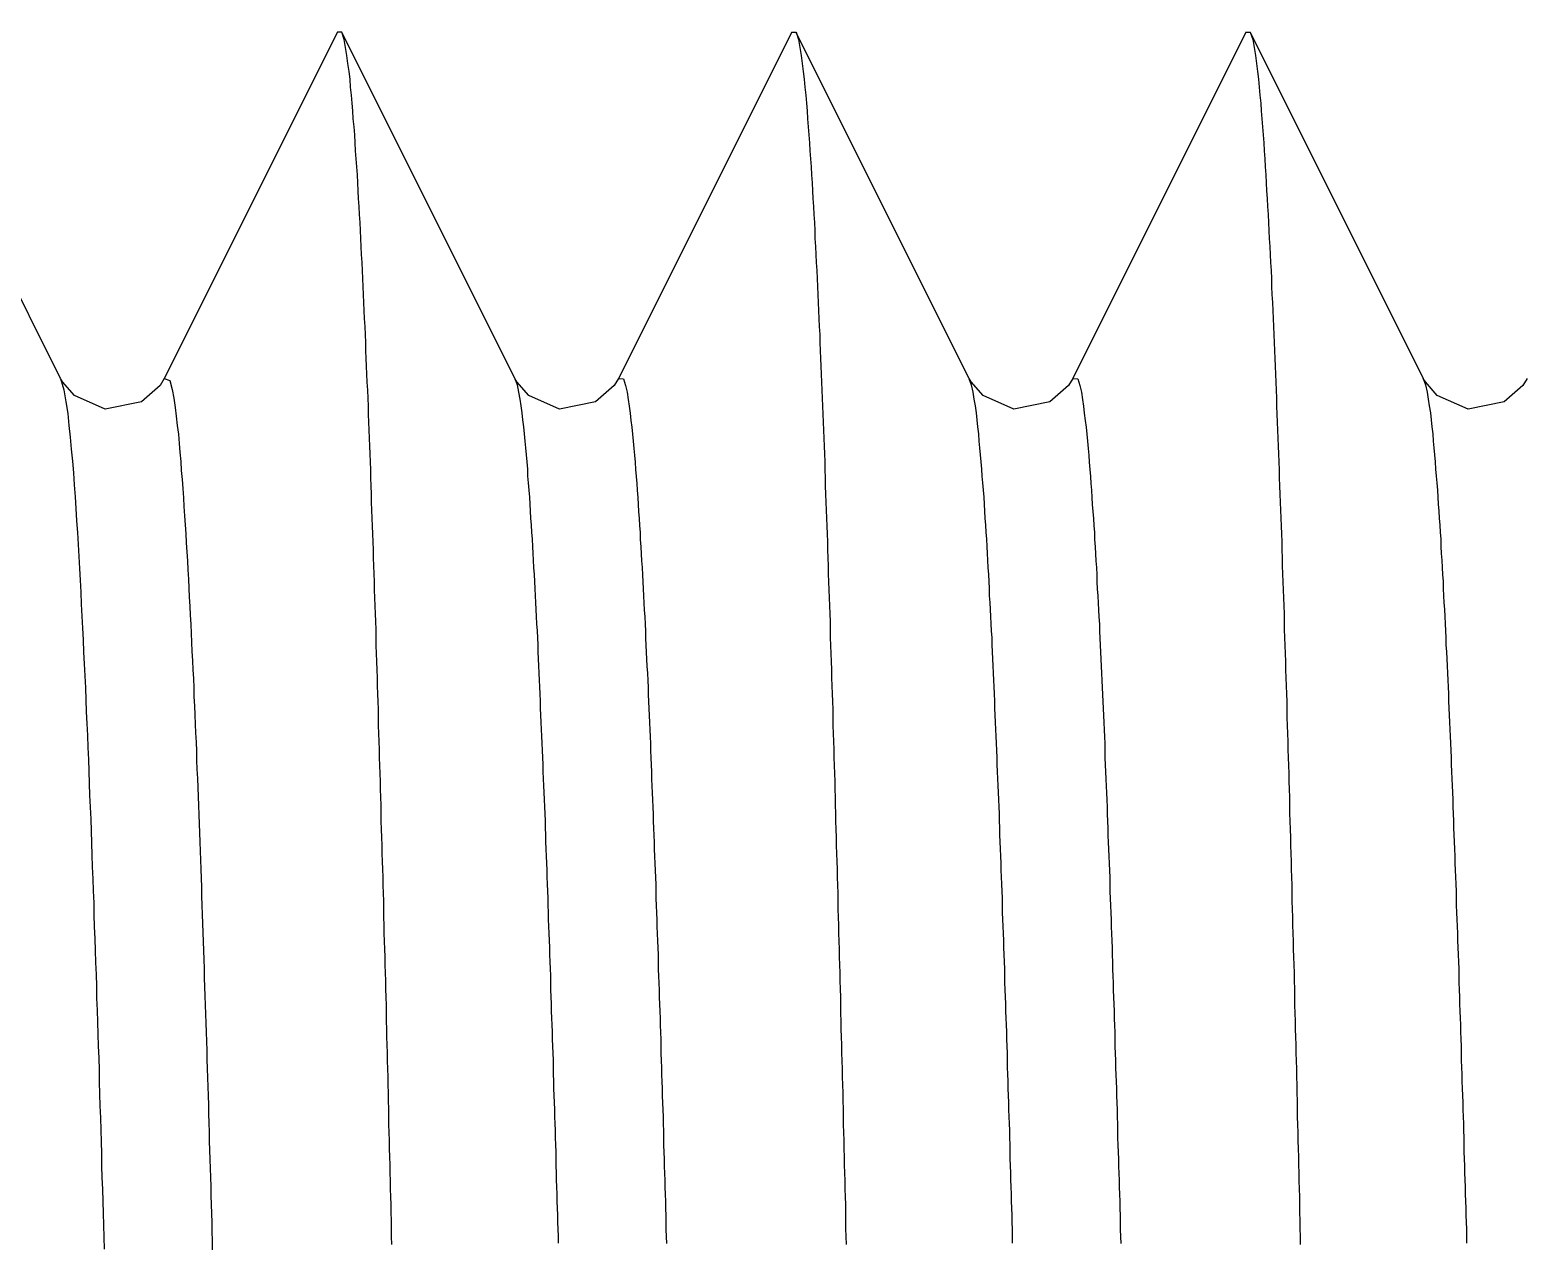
# Model space of a CAD drawing. Header units: millimetres. Extents: x 0 to 3800, y -67 to 2530.
# Drawn here: x 2234.11 to 2239.18, y 905.12 to 909.23 of the extents above; entities that cross this region are included whole.
import ezdxf

# ---------------------------------------------------------------- set-up
doc = ezdxf.new("R2010")
doc.units = ezdxf.units.MM
doc.layers.add('내부선 및 부속', color=4, linetype='Continuous')
doc.layers.add('치수선', color=7, linetype='Continuous')
doc.styles.add('____', font='')
doc.styles.get('____').set_extended_font_data('굴림')
doc.dimstyles.new('MSADIM', dxfattribs={"dimtxt": 33, "dimasz": 17, "dimexe": 10, "dimexo": 7.5, "dimgap": 10, "dimtad": 0, "dimtih": 1, "dimtoh": 1, "dimdec": 0, "dimzin": 1, "dimdsep": 46, "dimtxsty": '____', "dimcen": 11.25, "dimadec": 0, "dimazin": 0, "dimtfac": 1, "dimtdec": 0, "dimtix": 1, "dimtmove": 0, "dimatfit": 3, "dimfxl": 1, "dimtolj": 1, "dimtzin": 1, "dimarcsym": 0})

msp = doc.modelspace()

# ---------------------------------------------------------------- linework, layer by layer
at = {"layer": '내부선 및 부속', "linetype": 'Continuous'}
for p, q in [((2234.2106, 908.0468), (2233.6238, 909.2199)), ((2235.149, 909.2199), (2234.5621, 908.0468)), ((2235.1636, 909.2199), (2235.149, 909.2199)), ((2235.7504, 908.0468), (2235.1636, 909.2199)), ((2236.6888, 909.2199), (2236.102, 908.0468)), ((2236.6888, 909.2199), (2236.7034, 909.2199)), ((2237.2903, 908.0468), (2236.7034, 909.2199)), ((2238.2286, 909.2199), (2237.6418, 908.0468)), ((2238.2286, 909.2199), (2238.2433, 909.2199)), ((2238.8301, 908.0468), (2238.2433, 909.2199))]:
    msp.add_line(p, q, dxfattribs=at)
at = {"layer": '내부선 및 부속', "linetype": 'Continuous', "flags": 128}
for points in [[(2235.3338, 905.1127), (2235.3328, 905.1397), (2235.3328, 905.1667), (2235.3318, 905.1937), (2235.3308, 905.2207), (2235.3308, 905.2477), (2235.3298, 905.2747), (2235.3288, 905.3017), (2235.3288, 905.3287), (2235.3278, 905.3557), (2235.3278, 905.3827), (2235.3268, 905.4097), (2235.3258, 905.4377), (2235.3258, 905.4647), (2235.3248, 905.4917), (2235.3238, 905.5187), (2235.3238, 905.5457), (2235.3228, 905.5727), (2235.3218, 905.5997), (2235.3218, 905.6267), (2235.3208, 905.6537), (2235.3208, 905.6807), (2235.3198, 905.7077), (2235.3188, 905.7347), (2235.3188, 905.7617), (2235.3178, 905.7887), (2235.3168, 905.8157), (2235.3168, 905.8427), (2235.3158, 905.8697), (2235.3148, 905.8967), (2235.3148, 905.9237), (2235.3138, 905.9507), (2235.3128, 905.9787), (2235.3128, 906.0057), (2235.3118, 906.0327), (2235.3108, 906.0597), (2235.3108, 906.0867), (2235.3098, 906.1137), (2235.3088, 906.1407), (2235.3078, 906.1677), (2235.3078, 906.1947), (2235.3068, 906.2217), (2235.3058, 906.2487), (2235.3058, 906.2757), (2235.3048, 906.3027), (2235.3038, 906.3297), (2235.3038, 906.3297), (2235.3038, 906.3567), (2235.3028, 906.3837), (2235.3018, 906.4107), (2235.3008, 906.4377), (2235.3008, 906.4647), (2235.2998, 906.4917), (2235.2988, 906.5197), (2235.2978, 906.5467), (2235.2978, 906.5737), (2235.2968, 906.6007), (2235.2958, 906.6277), (2235.2948, 906.6547), (2235.2948, 906.6817), (2235.2938, 906.7087), (2235.2928, 906.7357), (2235.2918, 906.7627), (2235.2918, 906.7897), (2235.2908, 906.8167), (2235.2898, 906.8437), (2235.2888, 906.8707), (2235.2888, 906.8977), (2235.2878, 906.9247), (2235.2868, 906.9517), (2235.2858, 906.9787), (2235.2848, 907.0057), (2235.2848, 907.0327), (2235.2838, 907.0597), (2235.2828, 907.0877), (2235.2818, 907.1147), (2235.2808, 907.1417), (2235.2798, 907.1687), (2235.2798, 907.1957), (2235.2788, 907.2227), (2235.2778, 907.2497), (2235.2768, 907.2767), (2235.2758, 907.3037), (2235.2748, 907.3307), (2235.2748, 907.3577), (2235.2738, 907.3847), (2235.2728, 907.4117), (2235.2718, 907.4387), (2235.2708, 907.4657), (2235.2698, 907.4927), (2235.2688, 907.5197), (2235.2678, 907.5467), (2235.2668, 907.5737), (2235.2658, 907.6007), (2235.2648, 907.6277), (2235.2648, 907.6547), (2235.2638, 907.6827), (2235.2628, 907.7097), (2235.2618, 907.7367), (2235.2608, 907.7637), (2235.2598, 907.7907), (2235.2588, 907.8177), (2235.2578, 907.8447), (2235.2568, 907.8717), (2235.2558, 907.8987), (2235.2548, 907.9257), (2235.2538, 907.9527), (2235.2528, 907.9797), (2235.2518, 908.0067), (2235.2498, 908.0337), (2235.2488, 908.0607), (2235.2478, 908.0877), (2235.2468, 908.1147), (2235.2458, 908.1417), (2235.2448, 908.1687), (2235.2438, 908.1957), (2235.2428, 908.2227), (2235.2408, 908.2497), (2235.2398, 908.2767), (2235.2388, 908.3037), (2235.2378, 908.3307), (2235.2368, 908.3577), (2235.2348, 908.3847), (2235.2338, 908.4127), (2235.2328, 908.4397), (2235.2308, 908.4667), (2235.2298, 908.4937), (2235.2288, 908.5207), (2235.2268, 908.5477), (2235.2258, 908.5747), (2235.2238, 908.6017), (2235.2228, 908.6287), (2235.2208, 908.6557), (2235.2198, 908.6827), (2235.2178, 908.7097), (2235.2168, 908.7367), (2235.2148, 908.7637), (2235.2128, 908.7907), (2235.2108, 908.8177), (2235.2088, 908.8447), (2235.2078, 908.8717), (2235.2058, 908.8987), (2235.2028, 908.9257), (2235.2008, 908.9527), (2235.1988, 908.9797), (2235.1968, 909.0067), (2235.1938, 909.0337), (2235.1938, 909.0337), (2235.1918, 909.0607), (2235.1888, 909.0867), (2235.1848, 909.1137), (2235.1808, 909.1407), (2235.1768, 909.1677), (2235.1718, 909.1947), (2235.1638, 909.2197), (2235.1638, 909.2197)], [(2236.7038, 909.2197), (2236.7118, 909.1947), (2236.7168, 909.1677), (2236.7208, 909.1407), (2236.7248, 909.1137), (2236.7278, 909.0867), (2236.7308, 909.0607), (2236.7338, 909.0337), (2236.7368, 909.0067), (2236.7388, 908.9797), (2236.7408, 908.9527), (2236.7428, 908.9257), (2236.7448, 908.8987), (2236.7468, 908.8717), (2236.7488, 908.8447), (2236.7508, 908.8177), (2236.7528, 908.7907), (2236.7548, 908.7637), (2236.7558, 908.7367), (2236.7578, 908.7097), (2236.7598, 908.6827), (2236.7608, 908.6557), (2236.7628, 908.6287), (2236.7638, 908.6017), (2236.7658, 908.5747), (2236.7668, 908.5477), (2236.7678, 908.5207), (2236.7698, 908.4937), (2236.7708, 908.4667), (2236.7718, 908.4397), (2236.7738, 908.4127), (2236.7748, 908.3847), (2236.7758, 908.3577), (2236.7778, 908.3307), (2236.7788, 908.3037), (2236.7798, 908.2767), (2236.7808, 908.2497), (2236.7818, 908.2227), (2236.7838, 908.1957), (2236.7848, 908.1687), (2236.7858, 908.1417), (2236.7868, 908.1147), (2236.7878, 908.0877), (2236.7888, 908.0607), (2236.7898, 908.0337), (2236.7908, 908.0067), (2236.7918, 907.9797), (2236.7928, 907.9527), (2236.7948, 907.9257), (2236.7958, 907.8987), (2236.7968, 907.8717), (2236.7978, 907.8447), (2236.7988, 907.8177), (2236.7998, 907.7907), (2236.8008, 907.7637), (2236.8008, 907.7367), (2236.8018, 907.7097), (2236.8028, 907.6827), (2236.8038, 907.6547), (2236.8048, 907.6277), (2236.8058, 907.6007), (2236.8068, 907.5737), (2236.8078, 907.5467), (2236.8088, 907.5197), (2236.8098, 907.4927), (2236.8108, 907.4657), (2236.8118, 907.4387), (2236.8128, 907.4117), (2236.8128, 907.3847), (2236.8138, 907.3577), (2236.8148, 907.3307), (2236.8158, 907.3037), (2236.8168, 907.2767), (2236.8178, 907.2497), (2236.8188, 907.2227), (2236.8188, 907.1957), (2236.8198, 907.1687), (2236.8208, 907.1417), (2236.8218, 907.1147), (2236.8228, 907.0877), (2236.8238, 907.0597), (2236.8238, 907.0327), (2236.8248, 907.0057), (2236.8258, 906.9787), (2236.8268, 906.9517), (2236.8278, 906.9247), (2236.8278, 906.8977), (2236.8288, 906.8707), (2236.8298, 906.8437), (2236.8308, 906.8167), (2236.8318, 906.7897), (2236.8318, 906.7627), (2236.8328, 906.7357), (2236.8338, 906.7087), (2236.8348, 906.6817), (2236.8348, 906.6547), (2236.8358, 906.6277), (2236.8368, 906.6007), (2236.8378, 906.5737), (2236.8378, 906.5467), (2236.8388, 906.5197), (2236.8388, 906.5197), (2236.8398, 906.4917), (2236.8398, 906.4647), (2236.8408, 906.4377), (2236.8418, 906.4107), (2236.8428, 906.3837), (2236.8428, 906.3567), (2236.8438, 906.3297), (2236.8448, 906.3027), (2236.8448, 906.2757), (2236.8458, 906.2487), (2236.8468, 906.2217), (2236.8478, 906.1947), (2236.8478, 906.1677), (2236.8488, 906.1407), (2236.8498, 906.1137), (2236.8498, 906.0867), (2236.8508, 906.0597), (2236.8518, 906.0327), (2236.8518, 906.0057), (2236.8528, 905.9787), (2236.8538, 905.9507), (2236.8538, 905.9237), (2236.8548, 905.8967), (2236.8558, 905.8697), (2236.8558, 905.8427), (2236.8568, 905.8157), (2236.8578, 905.7887), (2236.8578, 905.7617), (2236.8588, 905.7347), (2236.8598, 905.7077), (2236.8598, 905.6807), (2236.8608, 905.6537), (2236.8618, 905.6267), (2236.8618, 905.5997), (2236.8628, 905.5727), (2236.8638, 905.5457), (2236.8638, 905.5187), (2236.8648, 905.4917), (2236.8658, 905.4647), (2236.8658, 905.4367), (2236.8668, 905.4097), (2236.8668, 905.3827), (2236.8678, 905.3557), (2236.8688, 905.3287), (2236.8688, 905.3017), (2236.8698, 905.2747), (2236.8708, 905.2477), (2236.8708, 905.2207), (2236.8718, 905.1937), (2236.8718, 905.1667), (2236.8728, 905.1397), (2236.8738, 905.1127)], [(2238.2428, 909.2197), (2238.2518, 909.1947), (2238.2568, 909.1677), (2238.2608, 909.1407), (2238.2648, 909.1137), (2238.2678, 909.0867), (2238.2708, 909.0607), (2238.2738, 909.0337), (2238.2758, 909.0067), (2238.2788, 908.9797), (2238.2808, 908.9527), (2238.2828, 908.9257), (2238.2848, 908.8987), (2238.2868, 908.8717), (2238.2888, 908.8447), (2238.2908, 908.8177), (2238.2928, 908.7907), (2238.2938, 908.7637), (2238.2958, 908.7367), (2238.2978, 908.7097), (2238.2988, 908.6827), (2238.3008, 908.6557), (2238.3018, 908.6287), (2238.3038, 908.6017), (2238.3048, 908.5747), (2238.3068, 908.5477), (2238.3078, 908.5207), (2238.3098, 908.4937), (2238.3108, 908.4667), (2238.3118, 908.4397), (2238.3138, 908.4127), (2238.3148, 908.3847), (2238.3158, 908.3577), (2238.3168, 908.3307), (2238.3188, 908.3037), (2238.3198, 908.2767), (2238.3208, 908.2497), (2238.3218, 908.2227), (2238.3228, 908.1957), (2238.3248, 908.1687), (2238.3258, 908.1417), (2238.3268, 908.1147), (2238.3278, 908.0877), (2238.3288, 908.0607), (2238.3298, 908.0337), (2238.3308, 908.0067), (2238.3318, 907.9797), (2238.3328, 907.9527), (2238.3338, 907.9257), (2238.3348, 907.8987), (2238.3358, 907.8717), (2238.3368, 907.8447), (2238.3378, 907.8177), (2238.3388, 907.7907), (2238.3398, 907.7637), (2238.3408, 907.7367), (2238.3418, 907.7097), (2238.3428, 907.6827), (2238.3438, 907.6547), (2238.3448, 907.6277), (2238.3458, 907.6007), (2238.3468, 907.5737), (2238.3478, 907.5467), (2238.3488, 907.5197), (2238.3498, 907.4927), (2238.3508, 907.4657), (2238.3518, 907.4387), (2238.3518, 907.4117), (2238.3528, 907.3847), (2238.3538, 907.3577), (2238.3548, 907.3307), (2238.3558, 907.3037), (2238.3568, 907.2767), (2238.3578, 907.2497), (2238.3578, 907.2227), (2238.3588, 907.1957), (2238.3598, 907.1687), (2238.3608, 907.1417), (2238.3618, 907.1147), (2238.3628, 907.0877), (2238.3628, 907.0597), (2238.3638, 907.0327), (2238.3648, 907.0057), (2238.3658, 906.9787), (2238.3668, 906.9517), (2238.3668, 906.9247), (2238.3678, 906.8977), (2238.3688, 906.8707), (2238.3698, 906.8437), (2238.3708, 906.8167), (2238.3708, 906.7897), (2238.3718, 906.7627), (2238.3728, 906.7357), (2238.3738, 906.7087), (2238.3738, 906.6817), (2238.3748, 906.6547), (2238.3758, 906.6277), (2238.3768, 906.6007), (2238.3768, 906.5737), (2238.3778, 906.5467), (2238.3788, 906.5197), (2238.3788, 906.5197), (2238.3798, 906.4917), (2238.3798, 906.4647), (2238.3808, 906.4377), (2238.3818, 906.4107), (2238.3818, 906.3837), (2238.3828, 906.3567), (2238.3838, 906.3297), (2238.3848, 906.3027), (2238.3848, 906.2757), (2238.3858, 906.2487), (2238.3868, 906.2217), (2238.3868, 906.1947), (2238.3878, 906.1677), (2238.3888, 906.1407), (2238.3888, 906.1137), (2238.3898, 906.0867), (2238.3908, 906.0597), (2238.3918, 906.0327), (2238.3918, 906.0057), (2238.3928, 905.9787), (2238.3938, 905.9507), (2238.3938, 905.9237), (2238.3948, 905.8967), (2238.3958, 905.8697), (2238.3958, 905.8427), (2238.3968, 905.8157), (2238.3978, 905.7887), (2238.3978, 905.7617), (2238.3988, 905.7347), (2238.3998, 905.7077), (2238.3998, 905.6807), (2238.4008, 905.6537), (2238.4008, 905.6267), (2238.4018, 905.5997), (2238.4028, 905.5727), (2238.4028, 905.5457), (2238.4038, 905.5187), (2238.4048, 905.4917), (2238.4048, 905.4647), (2238.4058, 905.4367), (2238.4068, 905.4097), (2238.4068, 905.3827), (2238.4078, 905.3557), (2238.4078, 905.3287), (2238.4088, 905.3017), (2238.4098, 905.2747), (2238.4098, 905.2477), (2238.4108, 905.2207), (2238.4118, 905.1937), (2238.4118, 905.1667), (2238.4128, 905.1397), (2238.4128, 905.1127)], [(2234.5621, 908.0467), (2234.5476, 908.0232), (2234.4845, 907.9678), (2234.3621, 907.9428), (2234.2578, 907.9888), (2234.2174, 908.0347), (2234.2106, 908.0469)], [(2234.2108, 908.0467), (2234.2218, 908.0077), (2234.2288, 907.9677), (2234.2348, 907.9277), (2234.2388, 907.8877), (2234.2428, 907.8477), (2234.2468, 907.8067), (2234.2508, 907.7667), (2234.2538, 907.7267), (2234.2568, 907.6857), (2234.2598, 907.6457), (2234.2628, 907.6057), (2234.2648, 907.5647), (2234.2678, 907.5247), (2234.2698, 907.4837), (2234.2728, 907.4437), (2234.2748, 907.4027), (2234.2768, 907.3627), (2234.2788, 907.3227), (2234.2808, 907.2817), (2234.2828, 907.2417), (2234.2848, 907.2007), (2234.2868, 907.1607), (2234.2888, 907.1197), (2234.2908, 907.0797), (2234.2928, 907.0387), (2234.2948, 906.9987), (2234.2958, 906.9587), (2234.2978, 906.9177), (2234.2998, 906.8777), (2234.3018, 906.8367), (2234.3028, 906.7967), (2234.3048, 906.7557), (2234.3058, 906.7157), (2234.3078, 906.6747), (2234.3088, 906.6347), (2234.3108, 906.5937), (2234.3128, 906.5537), (2234.3138, 906.5137), (2234.3158, 906.4727), (2234.3168, 906.4327), (2234.3178, 906.3917), (2234.3198, 906.3517), (2234.3208, 906.3107), (2234.3228, 906.2707), (2234.3238, 906.2297), (2234.3248, 906.1897), (2234.3268, 906.1487), (2234.3278, 906.1087), (2234.3288, 906.0677), (2234.3308, 906.0277), (2234.3318, 905.9877), (2234.3328, 905.9467), (2234.3348, 905.9067), (2234.3358, 905.8657), (2234.3368, 905.8257), (2234.3378, 905.7847), (2234.3398, 905.7447), (2234.3408, 905.7037), (2234.3418, 905.6637), (2234.3428, 905.6227), (2234.3438, 905.5827), (2234.3458, 905.5417), (2234.3468, 905.5017), (2234.3478, 905.4607), (2234.3488, 905.4207), (2234.3498, 905.3797), (2234.3508, 905.3397), (2234.3528, 905.2997), (2234.3538, 905.2587), (2234.3548, 905.2187), (2234.3558, 905.1777), (2234.3568, 905.1377), (2234.3578, 905.0967)], [(2234.5618, 908.0467), (2234.5808, 908.0397), (2234.5888, 908.0097), (2234.5948, 907.9797), (2234.5988, 907.9487), (2234.6028, 907.9187), (2234.6058, 907.8877), (2234.6098, 907.8577), (2234.6128, 907.8267), (2234.6148, 907.7967), (2234.6178, 907.7657), (2234.6198, 907.7347), (2234.6228, 907.7047), (2234.6248, 907.6737), (2234.6268, 907.6427), (2234.6288, 907.6127), (2234.6308, 907.5817), (2234.6328, 907.5507), (2234.6348, 907.5207), (2234.6368, 907.4897), (2234.6388, 907.4587), (2234.6408, 907.4287), (2234.6418, 907.3977), (2234.6438, 907.3667), (2234.6458, 907.3367), (2234.6468, 907.3057), (2234.6488, 907.2747), (2234.6498, 907.2447), (2234.6518, 907.2137), (2234.6528, 907.1827), (2234.6548, 907.1527), (2234.6558, 907.1217), (2234.6578, 907.0907), (2234.6588, 907.0597), (2234.6608, 907.0297), (2234.6618, 906.9987), (2234.6628, 906.9677), (2234.6648, 906.9377), (2234.6658, 906.9067), (2234.6668, 906.8757), (2234.6678, 906.8457), (2234.6698, 906.8147), (2234.6708, 906.7837), (2234.6718, 906.7527), (2234.6728, 906.7227), (2234.6748, 906.6917), (2234.6758, 906.6607), (2234.6768, 906.6307), (2234.6778, 906.5997), (2234.6788, 906.5687), (2234.6798, 906.5377), (2234.6818, 906.5077), (2234.6828, 906.4767), (2234.6838, 906.4457), (2234.6848, 906.4157), (2234.6858, 906.3847), (2234.6868, 906.3537), (2234.6878, 906.3227), (2234.6888, 906.2927), (2234.6898, 906.2617), (2234.6908, 906.2307), (2234.6918, 906.2007), (2234.6928, 906.1697), (2234.6938, 906.1387), (2234.6948, 906.1087), (2234.6958, 906.0777), (2234.6968, 906.0467), (2234.6978, 906.0157), (2234.6988, 905.9857), (2234.6998, 905.9547), (2234.7008, 905.9237), (2234.7018, 905.8937), (2234.7028, 905.8627), (2234.7038, 905.8317), (2234.7048, 905.8007), (2234.7058, 905.7707), (2234.7068, 905.7397), (2234.7078, 905.7087), (2234.7088, 905.6777), (2234.7098, 905.6477), (2234.7108, 905.6167), (2234.7118, 905.5857), (2234.7118, 905.5557), (2234.7128, 905.5247), (2234.7138, 905.4937), (2234.7148, 905.4627), (2234.7158, 905.4327), (2234.7168, 905.4017), (2234.7178, 905.3707), (2234.7188, 905.3407), (2234.7198, 905.3097), (2234.7198, 905.2787), (2234.7208, 905.2477), (2234.7218, 905.2177), (2234.7228, 905.1867), (2234.7238, 905.1557), (2234.7248, 905.1257), (2234.7248, 905.0947)], [(2236.102, 908.0467), (2236.0875, 908.0232), (2236.0243, 907.9678), (2235.9019, 907.9428), (2235.7976, 907.9888), (2235.7572, 908.0347), (2235.7504, 908.0469)], [(2235.7508, 908.0467), (2235.7588, 908.0247), (2235.7628, 908.0007), (2235.7668, 907.9767), (2235.7708, 907.9537), (2235.7738, 907.9297), (2235.7768, 907.9067), (2235.7798, 907.8827), (2235.7818, 907.8587), (2235.7838, 907.8347), (2235.7868, 907.8117), (2235.7888, 907.7877), (2235.7908, 907.7637), (2235.7928, 907.7397), (2235.7938, 907.7157), (2235.7958, 907.6927), (2235.7978, 907.6687), (2235.7998, 907.6447), (2235.8008, 907.6207), (2235.8028, 907.5967), (2235.8038, 907.5737), (2235.8058, 907.5497), (2235.8068, 907.5257), (2235.8088, 907.5017), (2235.8098, 907.4777), (2235.8118, 907.4537), (2235.8128, 907.4307), (2235.8138, 907.4067), (2235.8158, 907.3827), (2235.8168, 907.3587), (2235.8178, 907.3347), (2235.8198, 907.3107), (2235.8208, 907.2877), (2235.8218, 907.2637), (2235.8228, 907.2397), (2235.8238, 907.2157), (2235.8258, 907.1917), (2235.8268, 907.1677), (2235.8278, 907.1447), (2235.8288, 907.1207), (2235.8298, 907.0967), (2235.8308, 907.0727), (2235.8318, 907.0487), (2235.8328, 907.0247), (2235.8338, 907.0017), (2235.8348, 906.9777), (2235.8358, 906.9537), (2235.8368, 906.9297), (2235.8378, 906.9057), (2235.8388, 906.8817), (2235.8398, 906.8577), (2235.8408, 906.8347), (2235.8418, 906.8107), (2235.8428, 906.7867), (2235.8438, 906.7627), (2235.8448, 906.7387), (2235.8458, 906.7147), (2235.8468, 906.6907), (2235.8478, 906.6677), (2235.8488, 906.6437), (2235.8498, 906.6197), (2235.8508, 906.5957), (2235.8518, 906.5717), (2235.8528, 906.5477), (2235.8528, 906.5247), (2235.8538, 906.5007), (2235.8548, 906.4767), (2235.8558, 906.4527), (2235.8568, 906.4287), (2235.8578, 906.4047), (2235.8588, 906.3807), (2235.8588, 906.3577), (2235.8598, 906.3337), (2235.8608, 906.3097), (2235.8618, 906.2857), (2235.8628, 906.2617), (2235.8638, 906.2377), (2235.8638, 906.2137), (2235.8648, 906.1907), (2235.8658, 906.1667), (2235.8668, 906.1427), (2235.8678, 906.1187), (2235.8678, 906.0947), (2235.8688, 906.0707), (2235.8698, 906.0467), (2235.8708, 906.0237), (2235.8708, 905.9997), (2235.8718, 905.9757), (2235.8728, 905.9517), (2235.8738, 905.9277), (2235.8738, 905.9037), (2235.8748, 905.8797), (2235.8758, 905.8567), (2235.8768, 905.8327), (2235.8768, 905.8087), (2235.8778, 905.7847), (2235.8788, 905.7607), (2235.8798, 905.7367), (2235.8798, 905.7127), (2235.8808, 905.6897), (2235.8818, 905.6657), (2235.8818, 905.6657), (2235.8818, 905.6417), (2235.8828, 905.6177), (2235.8838, 905.5937), (2235.8848, 905.5697), (2235.8848, 905.5457), (2235.8858, 905.5227), (2235.8868, 905.4987), (2235.8868, 905.4747), (2235.8878, 905.4507), (2235.8888, 905.4267), (2235.8888, 905.4027), (2235.8898, 905.3787), (2235.8908, 905.3557), (2235.8908, 905.3317), (2235.8918, 905.3077), (2235.8928, 905.2837), (2235.8928, 905.2597), (2235.8938, 905.2357), (2235.8948, 905.2117), (2235.8948, 905.1887), (2235.8958, 905.1647), (2235.8968, 905.1407), (2235.8968, 905.1167)], [(2236.1018, 908.0467), (2236.1188, 908.0457), (2236.1258, 908.0227), (2236.1308, 907.9997), (2236.1348, 907.9757), (2236.1378, 907.9527), (2236.1418, 907.9287), (2236.1438, 907.9047), (2236.1468, 907.8817), (2236.1488, 907.8577), (2236.1518, 907.8337), (2236.1538, 907.8097), (2236.1558, 907.7867), (2236.1578, 907.7627), (2236.1598, 907.7387), (2236.1618, 907.7147), (2236.1638, 907.6907), (2236.1648, 907.6677), (2236.1668, 907.6437), (2236.1688, 907.6197), (2236.1698, 907.5957), (2236.1718, 907.5717), (2236.1728, 907.5487), (2236.1748, 907.5247), (2236.1758, 907.5007), (2236.1778, 907.4767), (2236.1788, 907.4527), (2236.1798, 907.4287), (2236.1818, 907.4057), (2236.1828, 907.3817), (2236.1838, 907.3577), (2236.1858, 907.3337), (2236.1868, 907.3097), (2236.1878, 907.2857), (2236.1888, 907.2627), (2236.1908, 907.2387), (2236.1918, 907.2147), (2236.1928, 907.1907), (2236.1938, 907.1667), (2236.1948, 907.1427), (2236.1958, 907.1197), (2236.1968, 907.0957), (2236.1978, 907.0717), (2236.1998, 907.0477), (2236.2008, 907.0237), (2236.2018, 906.9997), (2236.2028, 906.9757), (2236.2038, 906.9527), (2236.2048, 906.9287), (2236.2058, 906.9047), (2236.2068, 906.8807), (2236.2078, 906.8567), (2236.2088, 906.8327), (2236.2098, 906.8097), (2236.2108, 906.7857), (2236.2118, 906.7617), (2236.2128, 906.7377), (2236.2138, 906.7137), (2236.2138, 906.6897), (2236.2148, 906.6657), (2236.2158, 906.6427), (2236.2168, 906.6187), (2236.2178, 906.5947), (2236.2188, 906.5707), (2236.2198, 906.5467), (2236.2208, 906.5227), (2236.2218, 906.4987), (2236.2228, 906.4757), (2236.2228, 906.4517), (2236.2238, 906.4277), (2236.2248, 906.4037), (2236.2258, 906.3797), (2236.2268, 906.3557), (2236.2278, 906.3327), (2236.2278, 906.3087), (2236.2288, 906.2847), (2236.2298, 906.2607), (2236.2308, 906.2367), (2236.2318, 906.2127), (2236.2318, 906.1887), (2236.2328, 906.1657), (2236.2338, 906.1417), (2236.2348, 906.1177), (2236.2358, 906.0937), (2236.2358, 906.0697), (2236.2368, 906.0457), (2236.2378, 906.0217), (2236.2388, 905.9987), (2236.2398, 905.9747), (2236.2398, 905.9507), (2236.2408, 905.9267), (2236.2418, 905.9027), (2236.2428, 905.8787), (2236.2428, 905.8547), (2236.2438, 905.8317), (2236.2448, 905.8077), (2236.2448, 905.7837), (2236.2458, 905.7597), (2236.2468, 905.7357), (2236.2478, 905.7117), (2236.2478, 905.6877), (2236.2478, 905.6877), (2236.2488, 905.6647), (2236.2498, 905.6407), (2236.2498, 905.6167), (2236.2508, 905.5927), (2236.2518, 905.5687), (2236.2528, 905.5447), (2236.2528, 905.5207), (2236.2538, 905.4977), (2236.2548, 905.4737), (2236.2548, 905.4497), (2236.2558, 905.4257), (2236.2568, 905.4017), (2236.2568, 905.3777), (2236.2578, 905.3537), (2236.2588, 905.3307), (2236.2588, 905.3067), (2236.2598, 905.2827), (2236.2608, 905.2587), (2236.2608, 905.2347), (2236.2618, 905.2107), (2236.2628, 905.1867), (2236.2628, 905.1637), (2236.2638, 905.1397), (2236.2648, 905.1157)], [(2237.2898, 908.0467), (2237.2978, 908.0247), (2237.3028, 908.0007), (2237.3068, 907.9767), (2237.3108, 907.9537), (2237.3138, 907.9297), (2237.3168, 907.9067), (2237.3188, 907.8827), (2237.3218, 907.8587), (2237.3238, 907.8347), (2237.3258, 907.8117), (2237.3278, 907.7877), (2237.3298, 907.7637), (2237.3318, 907.7397), (2237.3338, 907.7157), (2237.3358, 907.6927), (2237.3378, 907.6687), (2237.3398, 907.6447), (2237.3408, 907.6207), (2237.3428, 907.5967), (2237.3438, 907.5737), (2237.3458, 907.5497), (2237.3468, 907.5257), (2237.3488, 907.5017), (2237.3498, 907.4777), (2237.3518, 907.4537), (2237.3528, 907.4307), (2237.3538, 907.4067), (2237.3558, 907.3827), (2237.3568, 907.3587), (2237.3578, 907.3347), (2237.3588, 907.3107), (2237.3608, 907.2877), (2237.3618, 907.2637), (2237.3628, 907.2397), (2237.3638, 907.2157), (2237.3648, 907.1917), (2237.3668, 907.1677), (2237.3678, 907.1447), (2237.3688, 907.1207), (2237.3698, 907.0967), (2237.3708, 907.0727), (2237.3718, 907.0487), (2237.3728, 907.0247), (2237.3738, 907.0017), (2237.3748, 906.9777), (2237.3758, 906.9537), (2237.3768, 906.9297), (2237.3778, 906.9057), (2237.3788, 906.8817), (2237.3798, 906.8577), (2237.3808, 906.8347), (2237.3818, 906.8107), (2237.3828, 906.7867), (2237.3838, 906.7627), (2237.3848, 906.7387), (2237.3858, 906.7147), (2237.3868, 906.6907), (2237.3878, 906.6677), (2237.3888, 906.6437), (2237.3898, 906.6197), (2237.3908, 906.5957), (2237.3918, 906.5717), (2237.3918, 906.5477), (2237.3928, 906.5247), (2237.3938, 906.5007), (2237.3948, 906.4767), (2237.3958, 906.4527), (2237.3968, 906.4287), (2237.3978, 906.4047), (2237.3978, 906.3807), (2237.3988, 906.3577), (2237.3998, 906.3337), (2237.4008, 906.3097), (2237.4018, 906.2857), (2237.4028, 906.2617), (2237.4028, 906.2377), (2237.4038, 906.2137), (2237.4048, 906.1907), (2237.4058, 906.1667), (2237.4068, 906.1427), (2237.4068, 906.1187), (2237.4078, 906.0947), (2237.4088, 906.0707), (2237.4098, 906.0467), (2237.4098, 906.0237), (2237.4108, 905.9997), (2237.4118, 905.9757), (2237.4128, 905.9517), (2237.4138, 905.9277), (2237.4138, 905.9037), (2237.4148, 905.8797), (2237.4158, 905.8567), (2237.4168, 905.8327), (2237.4168, 905.8087), (2237.4178, 905.7847), (2237.4188, 905.7607), (2237.4188, 905.7367), (2237.4198, 905.7127), (2237.4208, 905.6897), (2237.4218, 905.6657), (2237.4218, 905.6657), (2237.4218, 905.6417), (2237.4228, 905.6177), (2237.4238, 905.5937), (2237.4238, 905.5697), (2237.4248, 905.5457), (2237.4258, 905.5227), (2237.4268, 905.4987), (2237.4268, 905.4747), (2237.4278, 905.4507), (2237.4288, 905.4267), (2237.4288, 905.4027), (2237.4298, 905.3787), (2237.4308, 905.3557), (2237.4308, 905.3317), (2237.4318, 905.3077), (2237.4328, 905.2837), (2237.4328, 905.2597), (2237.4338, 905.2357), (2237.4348, 905.2117), (2237.4348, 905.1887), (2237.4358, 905.1647), (2237.4368, 905.1407), (2237.4368, 905.1167)], [(2237.6418, 908.0467), (2237.6273, 908.0232), (2237.5641, 907.9678), (2237.4417, 907.9428), (2237.3375, 907.9888), (2237.297, 908.0347), (2237.2902, 908.0469)], [(2237.6418, 908.0467), (2237.6588, 908.0457), (2237.6658, 908.0227), (2237.6708, 907.9997), (2237.6748, 907.9757), (2237.6778, 907.9527), (2237.6808, 907.9287), (2237.6838, 907.9047), (2237.6868, 907.8817), (2237.6888, 907.8577), (2237.6918, 907.8337), (2237.6938, 907.8097), (2237.6958, 907.7867), (2237.6978, 907.7627), (2237.6998, 907.7387), (2237.7018, 907.7147), (2237.7028, 907.6907), (2237.7048, 907.6677), (2237.7068, 907.6437), (2237.7078, 907.6197), (2237.7098, 907.5957), (2237.7118, 907.5717), (2237.7128, 907.5487), (2237.7148, 907.5247), (2237.7158, 907.5007), (2237.7178, 907.4767), (2237.7188, 907.4527), (2237.7198, 907.4287), (2237.7218, 907.4057), (2237.7228, 907.3817), (2237.7238, 907.3577), (2237.7248, 907.3337), (2237.7268, 907.3097), (2237.7278, 907.2857), (2237.7288, 907.2627), (2237.7298, 907.2387), (2237.7318, 907.2147), (2237.7328, 907.1907), (2237.7338, 907.1667), (2237.7348, 907.1427), (2237.7358, 907.1197), (2237.7368, 907.0957), (2237.7378, 907.0717), (2237.7388, 907.0477), (2237.7398, 907.0237), (2237.7408, 906.9997), (2237.7428, 906.9757), (2237.7438, 906.9527), (2237.7448, 906.9287), (2237.7458, 906.9047), (2237.7468, 906.8807), (2237.7478, 906.8567), (2237.7488, 906.8327), (2237.7498, 906.8097), (2237.7508, 906.7857), (2237.7508, 906.7617), (2237.7518, 906.7377), (2237.7528, 906.7137), (2237.7538, 906.6897), (2237.7548, 906.6657), (2237.7558, 906.6427), (2237.7568, 906.6187), (2237.7578, 906.5947), (2237.7588, 906.5707), (2237.7598, 906.5467), (2237.7608, 906.5227), (2237.7608, 906.4987), (2237.7618, 906.4757), (2237.7628, 906.4517), (2237.7638, 906.4277), (2237.7648, 906.4037), (2237.7658, 906.3797), (2237.7668, 906.3557), (2237.7668, 906.3317), (2237.7678, 906.3087), (2237.7688, 906.2847), (2237.7698, 906.2607), (2237.7708, 906.2367), (2237.7718, 906.2127), (2237.7718, 906.1887), (2237.7728, 906.1657), (2237.7738, 906.1417), (2237.7748, 906.1177), (2237.7748, 906.0937), (2237.7758, 906.0697), (2237.7768, 906.0457), (2237.7778, 906.0217), (2237.7788, 905.9987), (2237.7788, 905.9747), (2237.7798, 905.9507), (2237.7808, 905.9267), (2237.7818, 905.9027), (2237.7818, 905.8787), (2237.7828, 905.8547), (2237.7838, 905.8317), (2237.7848, 905.8077), (2237.7848, 905.7837), (2237.7858, 905.7597), (2237.7868, 905.7357), (2237.7868, 905.7117), (2237.7878, 905.6877), (2237.7878, 905.6877), (2237.7888, 905.6647), (2237.7898, 905.6407), (2237.7898, 905.6167), (2237.7908, 905.5927), (2237.7918, 905.5687), (2237.7918, 905.5447), (2237.7928, 905.5207), (2237.7938, 905.4977), (2237.7938, 905.4737), (2237.7948, 905.4497), (2237.7958, 905.4257), (2237.7968, 905.4017), (2237.7968, 905.3777), (2237.7978, 905.3537), (2237.7988, 905.3307), (2237.7988, 905.3067), (2237.7998, 905.2827), (2237.8008, 905.2587), (2237.8008, 905.2347), (2237.8018, 905.2107), (2237.8028, 905.1867), (2237.8028, 905.1637), (2237.8038, 905.1397), (2237.8048, 905.1157)], [(2238.8298, 908.0467), (2238.8378, 908.0247), (2238.8428, 908.0007), (2238.8468, 907.9767), (2238.8498, 907.9537), (2238.8538, 907.9297), (2238.8568, 907.9067), (2238.8588, 907.8827), (2238.8618, 907.8587), (2238.8638, 907.8347), (2238.8658, 907.8117), (2238.8678, 907.7877), (2238.8698, 907.7637), (2238.8718, 907.7397), (2238.8738, 907.7157), (2238.8758, 907.6927), (2238.8778, 907.6687), (2238.8788, 907.6447), (2238.8808, 907.6207), (2238.8828, 907.5967), (2238.8838, 907.5737), (2238.8858, 907.5497), (2238.8868, 907.5257), (2238.8888, 907.5017), (2238.8898, 907.4777), (2238.8908, 907.4537), (2238.8928, 907.4307), (2238.8938, 907.4067), (2238.8948, 907.3827), (2238.8968, 907.3587), (2238.8978, 907.3347), (2238.8988, 907.3107), (2238.8998, 907.2877), (2238.9018, 907.2637), (2238.9028, 907.2397), (2238.9038, 907.2157), (2238.9048, 907.1917), (2238.9058, 907.1677), (2238.9068, 907.1447), (2238.9088, 907.1207), (2238.9098, 907.0967), (2238.9108, 907.0727), (2238.9118, 907.0487), (2238.9128, 907.0247), (2238.9138, 907.0017), (2238.9148, 906.9777), (2238.9158, 906.9537), (2238.9168, 906.9297), (2238.9178, 906.9057), (2238.9188, 906.8817), (2238.9198, 906.8577), (2238.9208, 906.8347), (2238.9218, 906.8107), (2238.9228, 906.7867), (2238.9238, 906.7627), (2238.9248, 906.7387), (2238.9258, 906.7147), (2238.9268, 906.6907), (2238.9278, 906.6677), (2238.9288, 906.6437), (2238.9298, 906.6197), (2238.9298, 906.5957), (2238.9308, 906.5717), (2238.9318, 906.5477), (2238.9328, 906.5247), (2238.9338, 906.5007), (2238.9348, 906.4767), (2238.9358, 906.4527), (2238.9368, 906.4287), (2238.9368, 906.4047), (2238.9378, 906.3807), (2238.9388, 906.3577), (2238.9398, 906.3337), (2238.9408, 906.3097), (2238.9418, 906.2857), (2238.9418, 906.2617), (2238.9428, 906.2377), (2238.9438, 906.2137), (2238.9448, 906.1907), (2238.9458, 906.1667), (2238.9458, 906.1427), (2238.9468, 906.1187), (2238.9478, 906.0947), (2238.9488, 906.0707), (2238.9498, 906.0467), (2238.9498, 906.0237), (2238.9508, 905.9997), (2238.9518, 905.9757), (2238.9528, 905.9517), (2238.9528, 905.9277), (2238.9538, 905.9037), (2238.9548, 905.8797), (2238.9558, 905.8567), (2238.9558, 905.8327), (2238.9568, 905.8087), (2238.9578, 905.7847), (2238.9588, 905.7607), (2238.9588, 905.7367), (2238.9598, 905.7127), (2238.9608, 905.6897), (2238.9608, 905.6657), (2238.9608, 905.6657), (2238.9618, 905.6417), (2238.9628, 905.6177), (2238.9638, 905.5937), (2238.9638, 905.5697), (2238.9648, 905.5457), (2238.9658, 905.5227), (2238.9658, 905.4987), (2238.9668, 905.4747), (2238.9678, 905.4507), (2238.9678, 905.4267), (2238.9688, 905.4027), (2238.9698, 905.3787), (2238.9698, 905.3557), (2238.9708, 905.3317), (2238.9718, 905.3077), (2238.9718, 905.2837), (2238.9728, 905.2597), (2238.9738, 905.2357), (2238.9738, 905.2117), (2238.9748, 905.1887), (2238.9758, 905.1647), (2238.9758, 905.1407), (2238.9768, 905.1167)], [(2239.1816, 908.0467), (2239.1671, 908.0232), (2239.104, 907.9678), (2238.9815, 907.9428), (2238.8773, 907.9888), (2238.8369, 908.0347), (2238.83, 908.0469)]]:
    msp.add_lwpolyline(points, dxfattribs=at)

# ---------------------------------------------------------------- leaders
at = {"layer": '치수선', "linetype": 'Continuous'}
msp.add_leader([(2244.5119, 909.056), (2230.8223, 962.7293), (2168.2373, 962.7293)], dimstyle='MSADIM', override={"dimtxt": 25}, dxfattribs=at)

doc.saveas('drawing.dxf')
